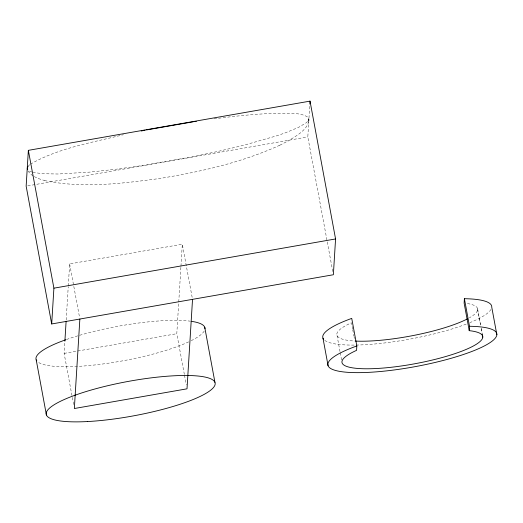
<?xml version="1.0" encoding="UTF-8"?>
<svg xmlns="http://www.w3.org/2000/svg" width="523" height="523" viewBox="0 0 523 523"><rect width="100%" height="100%" fill="white"/><g stroke="black" fill="none" stroke-linecap="round" stroke-linejoin="round"><path stroke-width="0.39" stroke-dasharray="2.62 1.96" d="M73.606 404.521L64.133 353.385L64.832 341.996M66.186 320.037L68.238 286.682M68.291 285.872L69.644 263.912L182.311 244.221L192.229 297.757M184.351 374.442L176.8 333.7L178.703 302.791M178.755 301.974L180.906 266.998M180.958 266.187L182.311 244.221M332.765 271.535L307.818 136.921L309.871 103.574M308.805 121.669C305.877 131.11 295.946 136 288.18 140.929L288.01 141.02M27.922 166.536L29.804 164.575M30.445 164.137C58.851 147.911 92.061 142.616 123.448 134.712M44.527 180.533L44.703 180.585C82.399 188.509 121.395 183.625 159.149 178.572C200.355 171.877 241.626 162.601 279.779 145.244L279.975 145.133M279.779 145.244L288.18 140.929M27.758 185.855L307.818 136.921M64.133 353.385L77.005 351.136M77.809 350.992L176.8 333.7M214.044 118.852C235.304 116.047 256.669 113.792 278.118 113.249C288.075 113.916 299.712 111.732 308.452 117.518C309.407 118.793 308.524 125.363 308.923 119.028L308.25 120.735L306.367 122.696L298.626 127.344L285.362 132.829L276.726 135.81L244.228 145.146L218.902 151.212L192.627 156.75L141.373 165.706L115.223 169.334L90.1 172.08L58.053 174.015L42.481 173.714L33.112 172.368M34.289 176.624L38.512 178.611M38.375 178.565L44.703 180.585M29.406 171.086L32.387 172.217M33.047 175.885L30.216 173.793L28.085 171.041M477.532 308.511L480.657 325.358M481.219 328.418L482.213 333.779M477.656 309.583L480.532 325.09M481.173 328.536L482.023 333.131M352.626 329.085L351.456 322.783A71.573 14.513 -10.5 0 0 354.326 341.009M352.77 329.869L353.94 336.171M354.084 336.962L354.378 338.538M337.028 335.485L340.094 352.018M340.238 352.809L341.552 359.896M184.495 375.246L186.273 384.83M69.644 263.912L79.561 317.441M204.212 331.046A85.883 17.416 -10.5 0 1 190.588 340.976M188.718 341.865A85.883 17.416 -10.5 0 1 102.482 364.028A85.883 17.416 -10.5 0 1 37.669 361.785M66.552 339.479A85.883 17.416 -10.5 0 1 190.431 321.194M490.992 309.394A85.883 17.416 -10.5 0 1 470 322.606M466.209 324.103A85.883 17.416 -10.5 0 1 382.405 343.212A85.883 17.416 -10.5 0 1 324.45 340.133M467.444 303.549A71.573 14.513 -10.5 0 1 469.366 317.807"/><path stroke-width="0.78" d="M28.353 150.349L26.15 186.136L51.692 323.959L333.36 274.745L335.57 238.952L310.021 101.129L28.353 150.349L53.902 288.173L51.692 323.959M64.885 341.186L66.088 321.665M79.862 319.037L74.344 408.515L187.012 388.824L192.529 299.352M309.871 103.574L310.021 101.129M323.547 339.192A85.883 17.416 -10.5 0 1 351.731 318.396L356.836 345.958L356.568 350.351A71.573 14.513 -10.5 0 0 364.289 368.761A71.573 14.513 -10.5 0 0 459.05 352.208A71.573 14.513 -10.5 0 0 469.236 330.66L469.504 326.274L464.398 298.705A85.883 17.416 -10.5 0 1 491.744 307.125L496.85 334.687M464.398 298.705L464.123 303.098L469.236 330.66M27.922 166.536L27.255 168.243L27.726 169.753M141.223 130.992L142.772 130.672M143.544 130.515L145.074 130.22M146.597 129.926L193.275 121.8M53.902 288.173L335.57 238.952M194.798 121.558L196.341 121.336M482.232 334.275L482.768 337.145M322.985 338.204L328.091 365.767M204.722 327.228L214.94 382.359M36.205 359.857L46.423 414.981M36.773 360.844A85.883 17.416 -10.5 0 1 65.806 339.741M191.791 321.39A85.883 17.416 -10.5 0 1 204.964 328.777M469.504 326.274A85.883 17.416 -10.5 0 1 472.432 351.24A85.883 17.416 -10.5 0 1 350.737 372.5A85.883 17.416 -10.5 0 1 356.836 345.958M467.601 318.775A71.573 14.513 -10.5 0 1 355.137 341.061M87.478 421.551A85.883 17.416 -10.5 0 0 215.182 383.902A85.883 17.416 -10.5 0 0 89.387 390.557A85.883 17.416 -10.5 0 0 87.478 421.551"/></g></svg>
